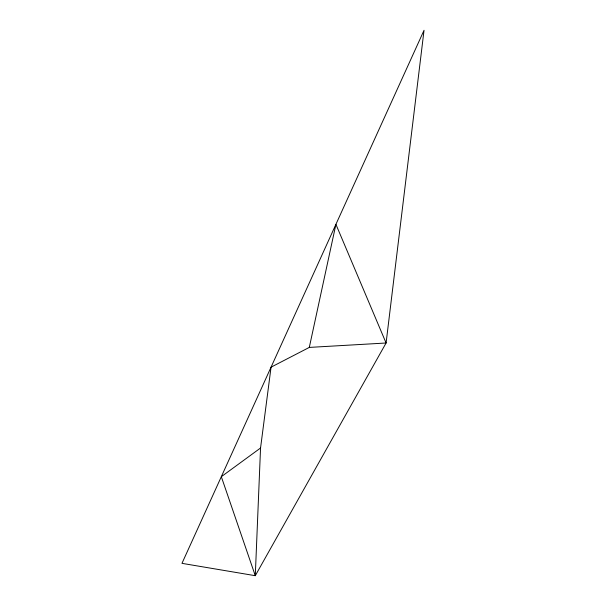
<?xml version="1.0" encoding="UTF-8"?>
<svg xmlns="http://www.w3.org/2000/svg" width="606" height="606" viewBox="0 0 606 606"><rect width="100%" height="100%" fill="white"/><g stroke="black" fill="none" stroke-linecap="round" stroke-linejoin="round"><path stroke-width="0.91" d="M260.55 448.008L255.285 575.7L181.967 563.345L424.033 30.3L386.09 343.004L255.285 575.7L221.319 476.695L260.55 448.008L271.056 367.168L309.302 347.412L386.09 343.004L335.913 224.341L309.302 347.412"/></g></svg>
